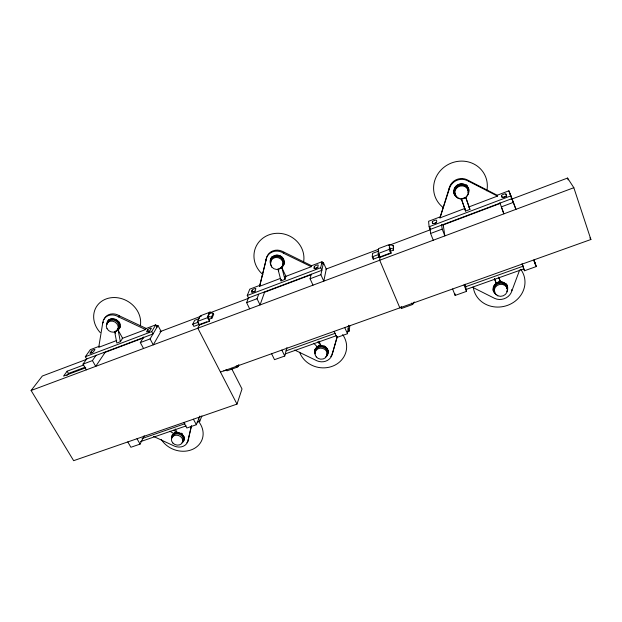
<?xml version="1.0" encoding="UTF-8"?>
<svg xmlns="http://www.w3.org/2000/svg" width="622" height="622" viewBox="0 0 622 622"><rect width="100%" height="100%" fill="white"/><g stroke="black" fill="none" stroke-linecap="round" stroke-linejoin="round"><path stroke-width="0.93" d="M389.932 251.428L393.524 250.075L393.57 246.654L393.143 245.612L389.458 244.446L389.349 249.344L390.989 253.278L379.855 257.454L378.199 253.527L378.487 248.621L389.473 244.477M393.524 250.075L393.143 245.612M390.989 253.278L389.94 248.598M379.918 256.373L379.708 260.245L399.845 307.859M378.782 251.024L372.531 253.372L372.275 256.839L373.27 259.18L378.79 257.111L378.891 255.378M373.27 259.18L373.394 257.438M347.364 331.767L349.191 331.114L349.805 325.928M334.084 331.386L336.875 337.489L347.496 333.711L348.522 325.252M294.735 350.062L316.932 360.799A11.079 9.952 10.2 0 0 332.335 353.832L337.038 337.062M103.516 321.963L102.716 323.059L98.719 347.333L116.734 340.498M323.471 262.764L326.27 268.999L323.79 281.136L320.89 274.714L323.471 262.764L321.729 263.425M266.294 259.016L259.918 285.304L249.787 289.152L247.253 295.504L248.45 297.969L321.846 270.298L320.695 267.748L322.025 261.73L311.513 265.718L282.061 251.195A11.499 10.722 20.7 0 0 266.294 259.016L259.529 286.338L280.405 278.423M153.556 436.426L174.409 446.114A10.442 8.762 20.5 0 0 188.163 439.995L191.265 426.117M188.163 439.995L191.599 425.72M314.258 266.721L313.892 268.23A2.177 0.63 -24.5 0 0 315.704 268.238A2.177 0.63 -24.5 0 0 317.873 266.721L318.223 265.213A2.169 0.63 -24.4 0 0 316.419 265.221A2.169 0.63 -24.4 0 0 314.258 266.721L315.393 269.24M312.998 285.171L310.083 278.78L311.21 274.147M284.946 276.697L311.272 266.714L311.513 265.718M271.604 353.739L274.504 359.671L284.744 356.033L286.921 347.597M332.335 353.832L337.396 336.385M278.78 270.834L277.964 269.093L281.043 280.895L284.954 279.41L285.918 276.331L281.852 267.608L278.742 268.797M281.043 280.895L281.548 279.348M465.116 208.362L439.948 217.91L449.123 188.318A12.386 11.678 -24.3 0 1 466.827 179.657L497.188 195.246L497.483 196.085L468.716 206.994M439.948 217.91L449.278 189.135L449.123 188.318M86.66 359.322L42.327 376.03L31.1 390.499L73.645 460.677L236.998 404.106L242.012 388.96L231.485 368.325M311.272 266.714L283.469 253.208L283.803 252.244M237.114 365.542L237.775 366.856L238.389 365.137M264.568 292.262L260.043 304.951L257.034 298.715L258.682 294.245M226.315 369.445L227.022 370.829L236.904 367.299L237.534 365.549M472.518 287.263L494.7 298.412A11.942 10.768 -14.4 0 0 511.914 290.738L519.65 270.034M259.529 286.338L259.918 285.304M252.027 290.303L251.405 291.889A2.138 0.606 -25.7 0 0 253.014 291.959A2.138 0.606 -25.7 0 0 255.245 290.435L255.844 288.857A2.13 0.606 -25.7 0 0 254.242 288.795A2.13 0.606 -25.7 0 0 252.027 290.303L252.812 291.936M197.088 422.113L199.825 421.172L201.901 415.893M249.655 308.839L246.623 302.626L248.746 297.223M183.863 422.509L186.849 428.006L196.373 424.725L199.81 416.087M208.487 319.483L211.915 318.192L213.735 314.289L213.253 313.332L209.731 312.228L207.88 316.116L208.922 318.169M210.912 313.527L210.182 312.096L200.307 315.82L197.524 321.418L199.382 325.026L209.381 321.286L209.645 320.719L208.417 318.301M211.915 318.192L211.426 317.228L213.253 313.332M197.524 321.418L207.53 317.663L210.182 312.096M199.849 324.07L197.835 328.198L236.998 404.106M127.805 441.923L130.884 447.272L140.082 444.108L144.172 435.75M198.185 323.347L198.807 324.544L193.839 326.402L192.727 324.249L194.717 320.307L199.18 318.627M237.775 366.856L238.887 364.717M108.648 319.786L107.878 321.139A6.912 5.963 30.7 0 0 107.552 322.686M150.073 338.92L157.972 325.5L161.051 331.277L153.276 344.852L150.073 338.92L140.315 342.582L143.534 348.491M151.721 331.604L152.989 333.967L86.637 358.98L85.331 356.701L151.721 331.604L155.749 324.839L156.993 327.172M412.876 304.267L414.268 301.934M147.671 329.847L146.644 331.542A2.091 0.568 -27.6 0 0 147.927 331.713A2.091 0.568 -27.6 0 0 150.244 330.181L151.263 328.486A2.084 0.56 -27.6 0 0 149.98 328.323A2.084 0.56 -27.6 0 0 147.671 329.847L148.93 332.179M140.315 342.582L143.69 337.031M122.137 338.454L145.556 329.567L146.24 328.455L155.749 324.839M271.977 256.614L271.044 258.091A7.161 6.679 20.7 0 0 270.547 261.52M184.493 439.326L183.708 440.524A6.492 5.45 20.5 0 1 182.58 441.472M120.365 341.711L122.62 338.267L118.164 330.189L114.642 331.534L116.827 343.049L120.365 341.711L118.164 330.189M105.149 352.355L95.71 366.358L92.421 360.589L96.138 355.201M102.716 323.059A11.118 9.587 30.7 0 1 116.889 315.945L118.592 316.925L119.354 315.836L146.24 328.455M326.954 354.781L327.895 353.436A6.881 6.189 10.2 0 0 328.47 350.287M86.318 369.865L83.014 364.127L86.831 358.707M91.356 351.189L90.12 352.938A2.076 0.536 -28.5 0 0 91.232 353.164A2.076 0.536 -28.5 0 0 93.595 351.624L94.824 349.875A2.068 0.536 -28.4 0 0 93.704 349.657A2.068 0.536 -28.4 0 0 91.356 351.189L92.219 352.697M85.331 356.701L90.338 349.665L99.52 346.182M66.904 375.556L68.428 373.457L85.121 367.198M83.822 364.951L67.122 371.225L63.553 376.108L85.743 367.804M469.929 209.404L465.722 197.298L469.929 209.404L465.575 211.052L461.392 198.954L464.852 197.633M439.824 217.016L428.574 221.292L429.118 226.766L430.183 229.448L511.922 198.628L508.882 190.806L497.188 195.246M156.246 326.153L157.972 325.5M247.253 295.504L320.695 267.748M429.118 226.766L510.934 195.852M103.851 352.837L143.659 337.832M159.947 331.697L201.567 316.007M208.821 313.278L248.746 298.226M264.171 292.41L311.358 274.621M325.881 269.147L378.51 249.305M388.509 245.542L430.315 229.782M443.035 224.985L500.298 203.402M511.198 199.297L567.552 178.055L573.834 187.704L590.9 239.501L220.452 372.042M83.014 364.127L92.421 360.589M246.623 302.626L257.034 298.715M310.083 278.78L320.89 274.714M433.277 240.224L430.595 233.475L442.195 229.121L441.558 224.628M513.43 202.344L509.356 192.299L515.926 209.342L513.43 202.344L501.355 206.885L503.882 213.844L499.839 202.64M378.199 253.527L389.349 249.344M192.727 324.249L198.123 322.227M372.275 256.839L379.482 254.134M200.564 324.116L206.924 321.737M390.997 252.781L379.887 256.948L378.782 254.336M31.1 390.499L573.834 187.704M223.819 370.891L226.276 370.012M400.778 306.996L401.415 308.496L412.37 304.578L411.741 303.07M286.011 350.87L335.32 333.26M465.373 286.82L523.646 266.006M285.319 353.871L336.416 335.662M465.458 289.689L523.677 268.945M452.606 288.981L455.156 295.419L466.531 291.368L465.209 284.168M522.099 264.117L524.509 270.749L536.327 266.543L533.956 259.879M318.962 341.19L320.874 345.303L317.065 346.648L313.822 343.305M494.389 278.951L496.177 283.049L500.391 281.556L498.727 277.109M142.065 438.557L184.959 423.722M140.533 441.628L186.141 425.891M175.179 428.916L176.998 432.212L173.577 433.394L169.892 431.256M207.88 316.116L211.426 317.228M393.088 249.025L389.372 247.844L390.297 250.075M118.592 316.925L145.556 329.567M449.278 189.135A12.424 11.709 -24.1 0 1 467.036 180.45L497.483 196.085M119.354 315.836L117.651 314.856A11.087 9.571 30.7 0 0 104.045 319.483M173.655 430.253L176.998 432.212M283.469 253.208L281.727 252.159A11.53 10.753 20.7 0 0 265.921 259.988M317.655 341.937L320.874 345.303M589.936 237.892L590.9 239.501M315.37 352.907L315.237 352.682A6.881 6.189 10.2 0 1 314.864 349.478M67.122 371.225L68.428 373.457M137.011 438.735L140.082 444.108M114.642 331.534L115.536 333.151M193.395 419.205L196.373 424.725M198.651 418.987L199.825 421.172M207.53 317.663L209.381 321.286M236.197 365.907L236.904 367.299M493.013 289.844L493.79 291.407A7.417 6.694 -14.5 0 0 494.995 292.721M468.273 187.626L468.405 187.891A7.721 7.277 -24.3 0 1 468.141 192.929M281.859 350.069L284.744 356.033M344.728 327.576L347.496 333.711M348.102 328.696L349.191 331.114M322.025 261.73L323.152 264.241M498.634 277.435L500.391 281.556M378.238 255.813L378.79 257.111M533.878 260.369L536.327 266.543M534.119 261.24L535.511 264.731L534.57 262.111M432.306 221.984L432.461 223.345A2.286 0.669 -22.1 0 0 434.677 223.228A2.286 0.669 -22.1 0 0 436.73 221.735L436.558 220.375A2.278 0.661 -22.1 0 0 434.35 220.499A2.278 0.661 -22.1 0 0 432.306 221.984L433.005 223.757M505.95 194.072L506.448 195.339A2.371 0.684 -20.7 0 1 504.473 196.816A2.371 0.684 -20.7 0 1 502.008 197.018L501.534 195.751A2.364 0.676 -20.7 0 1 503.501 194.282A2.364 0.676 -20.7 0 1 505.95 194.072L506.689 196.132M442.195 229.121L444.847 235.901L443.229 224.915M464.004 284.907L466.531 291.368M494.506 278.609L496.177 283.049M461.392 198.954L465.575 211.052M501.534 195.751L502.195 197.578M522.029 263.837L524.509 270.749M508.882 190.806L509.861 193.543M567.552 178.055L568.15 179.875M511.579 289.658L511.914 290.738M468.599 180.784L468.817 181.585M281.852 267.608L284.954 279.41M454.884 293.6L455.156 295.419M429.942 227.123L430.595 233.475M401.4 306.63L401.415 308.496M182.021 442.817A6.508 5.458 20.5 0 0 183.156 441.877L183.941 440.671A6.508 5.458 20.5 0 0 178.553 432.648A6.508 5.458 20.5 0 0 171.664 438.44M188.707 438.65A10.418 8.747 20.5 0 1 186.841 442.778M172.247 437.095A6.492 5.45 20.5 0 1 172.543 434.265M116.4 330.865A6.928 5.971 30.7 0 0 119.447 322.95L118.468 321.488A6.928 5.971 30.7 0 0 113.865 318.845L112.115 318.744A6.928 5.971 30.7 0 0 107.855 320.882L107.093 322.243A6.928 5.971 30.7 0 0 106.759 323.782M120.528 326.604A6.912 5.963 30.7 0 1 117.161 329.746M149.125 331.938A2.084 0.568 -27.6 0 1 149.42 331.666M119.307 322.033A6.142 5.303 30.7 0 1 118.18 328.502M109.013 320.579A6.142 5.303 30.7 0 1 112.691 318.526M100.235 332.583A24.32 21.039 30.9 0 1 110.203 297.86A24.32 21.039 30.9 0 1 140.323 325.842M107.925 322.46A6.158 5.31 30.7 0 1 116.726 320.361A6.158 5.31 30.7 0 1 117.729 329.162M107.093 324.692A6.166 5.318 30.6 0 1 115.459 320.773A6.166 5.318 30.6 0 1 117.154 330.002M270.819 263.184A6.391 5.963 20.6 0 1 278.516 256.676A6.391 5.963 20.6 0 1 282.217 266.208M262.989 274.636A25.199 23.55 20.8 0 1 257.298 244.244A25.199 23.55 20.8 0 1 287.628 235.155A25.199 23.55 20.8 0 1 303.505 262.484M279.776 255.634A6.368 5.94 20.7 0 1 282.66 264.871M271.246 260.291A6.368 5.94 20.7 0 1 278.158 255.207M271.036 260.867A6.383 5.948 20.7 0 1 278.78 255.945A6.383 5.948 20.7 0 1 283.251 264.117M279.908 268.346A7.184 6.694 20.7 0 0 283.857 259.739L282.94 258.161A7.184 6.694 20.7 0 0 278.236 255.323L276.37 255.23A7.184 6.694 20.7 0 0 271.62 257.586L270.679 259.063A7.184 6.694 20.7 0 0 271.565 265.796M284.619 262.251A7.161 6.679 20.7 0 1 281.852 266.558M253.986 291.982A2.123 0.606 -25.7 0 1 255.424 291.236M315.51 269.015A2.169 0.63 -24.4 0 1 315.751 268.758M316.1 268.486A2.169 0.63 -24.4 0 1 317.033 267.958M317.547 267.732A2.169 0.63 -24.4 0 1 318.052 267.569M456.968 196.793A6.889 6.492 -24.1 0 1 455.498 188.544A6.889 6.492 -24.1 0 1 463.771 185.372A6.889 6.492 -24.1 0 1 468.094 192.525M455.537 194.461A6.865 6.469 -24.3 0 1 458.849 184.439A6.865 6.469 -24.3 0 1 467.907 189.702M455.638 194.95A6.873 6.477 -24.2 0 1 458.958 184.921A6.873 6.477 -24.2 0 1 468.032 190.192M443.159 207.515A27.143 25.611 -24.9 0 1 437.289 174.891A27.143 25.611 -24.9 0 1 469.991 162.396A27.143 25.611 -24.9 0 1 486.839 190.83M466.912 195.961A7.744 7.293 -24.1 0 0 468.615 188.707L467.783 186.997A7.744 7.293 -24.1 0 0 462.97 183.933L460.972 183.848A7.744 7.293 -24.1 0 0 455.638 186.46L454.488 188.085A7.744 7.293 -24.1 0 0 459.604 198.449M455.926 196A7.721 7.277 -24.3 0 1 453.461 191.016M466.29 184.757A7.721 7.277 -24.3 0 1 467.573 186.18M434.343 223.648A2.278 0.669 -22 0 1 436.465 222.847M503.416 197.524A2.356 0.684 -20.7 0 1 504.489 197.018M505.064 196.824A2.356 0.684 -20.7 0 1 506.114 196.614M183.988 436.535A5.769 4.844 20.5 0 1 183.179 440.166M172.784 436.17A5.769 4.844 20.5 0 1 174.642 432.943M181.538 433.161A5.769 4.844 20.5 0 1 182.658 434.117M172.263 436.737A5.792 4.859 20.5 0 1 180.123 434.584A5.792 4.859 20.5 0 1 182.433 441.985M172.434 436.963A5.777 4.852 20.5 0 1 179.859 433.262A5.777 4.852 20.5 0 1 182.852 440.967M198.745 421.669A22.851 19.251 20.5 0 1 192.968 449.162A22.851 19.251 20.5 0 1 161.23 439.365M315.572 351.453A6.119 5.505 10.2 0 1 319.195 345.708M323.883 345.816A6.119 5.505 10.2 0 1 327.265 353.117M315.268 353.063A6.142 5.52 10.2 0 1 322.056 346.998A6.142 5.52 10.2 0 1 327.001 354.727M315.44 352.161A6.134 5.505 10.2 0 1 322.212 346.104A6.134 5.505 10.2 0 1 327.149 353.825M342.644 334.566A24.219 21.824 10.1 0 1 333.104 365.977A24.219 21.824 10.1 0 1 299.617 352.239M315.012 353.879A6.904 6.197 10.2 0 1 321.628 345.653A6.904 6.197 10.2 0 1 327.701 354.633L326.76 355.978A6.904 6.197 10.2 0 1 325.454 357.044M332.513 352.635A11.048 9.929 10.2 0 1 332.039 354.307M331.682 355.1A11.048 9.929 10.2 0 1 330.733 356.577M506.852 291.64A7.441 6.71 -14.4 0 0 501.176 281.937A7.441 6.71 -14.4 0 0 493.285 290.917L494.07 292.488A7.441 6.71 -14.4 0 0 496.83 294.766M506.386 283.834A7.417 6.694 -14.5 0 1 507.241 288.896M494.669 291.353A6.601 5.948 -14.5 0 1 498.035 282.201A6.601 5.948 -14.5 0 1 506.673 287.115M494.288 291.438A6.624 5.971 -14.4 0 1 499.256 283.391A6.624 5.971 -14.4 0 1 507.101 288.561M494.832 291.99A6.609 5.956 -14.5 0 1 498.206 282.823A6.609 5.956 -14.5 0 1 506.86 287.745M520.746 269.334A26.093 23.582 -14.8 0 1 507.847 305.247A26.093 23.582 -14.8 0 1 473.28 287.154M107.023 328.634A6.181 5.326 30.6 0 0 117.371 330.127A6.181 5.326 30.6 0 0 112.426 321.139A6.181 5.326 30.6 0 0 107.023 328.634M271.791 267.04A6.414 5.971 20.6 0 0 282.668 265.858A6.414 5.971 20.6 0 0 275.709 257.461A6.414 5.971 20.6 0 0 271.791 267.04M460.319 198.954A6.912 6.508 -23.9 0 0 468.032 189.974A6.912 6.508 -23.9 0 0 456.369 188.388A6.912 6.508 -23.9 0 0 460.319 198.954M172.854 443.027A5.808 4.867 20.4 0 0 182.518 442.242A5.808 4.867 20.4 0 0 175.933 435.182A5.808 4.867 20.4 0 0 172.854 443.027M316.271 356.919A6.158 5.528 10.2 0 0 326.807 355.932A6.158 5.528 10.2 0 0 320.26 348.149A6.158 5.528 10.2 0 0 316.271 356.919M497.872 295.823A6.64 5.987 -14.3 0 0 507.412 289.642A6.64 5.987 -14.3 0 0 497.18 285.444A6.64 5.987 -14.3 0 0 497.872 295.823"/></g></svg>
